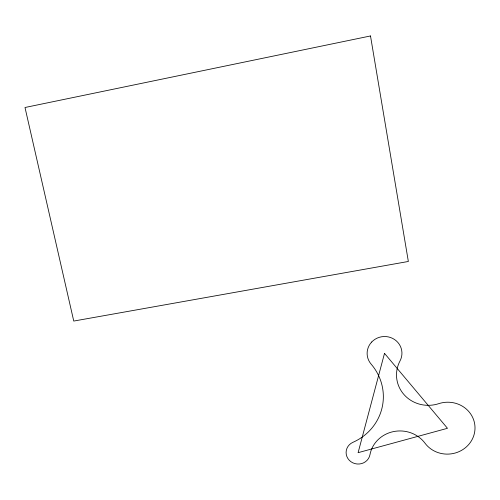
<?xml version="1.0" encoding="UTF-8"?>
<svg xmlns="http://www.w3.org/2000/svg" width="500" height="500" viewBox="0 0 500 500"><rect width="100%" height="100%" fill="white"/><g stroke="black" fill="none" stroke-linecap="round" stroke-linejoin="round"><path stroke-width="0.75" d="M384.506 353.369L358.106 452.675L447.475 428.3L384.506 353.369M370.5 35.956L25 107.5L73.756 321.062L408.35 261.469L370.5 35.956M371.725 341.994A17.419 16.8 -3.9 0 0 371.112 364.094A52.737 50.644 6.7 0 1 352.969 442.3A12.025 11.394 5.2 0 0 350.838 461.65A12.025 11.394 5.2 0 0 369.956 454.725A30.55 28.825 1.3 0 1 393.381 431.619A30.55 28.825 1.3 0 1 425.037 443.237A27.475 25.944 -4.7 0 0 461.087 450.631A27.475 25.944 -4.7 0 0 472.619 417.35A27.475 25.944 -4.7 0 0 438.756 403.656A32.144 30.706 -7 0 1 404.256 394.875A32.144 30.706 -7 0 1 400.025 360.919A17.419 16.8 -3.9 0 0 394.506 339.494A17.419 16.8 -3.9 0 0 371.725 341.994"/></g></svg>
